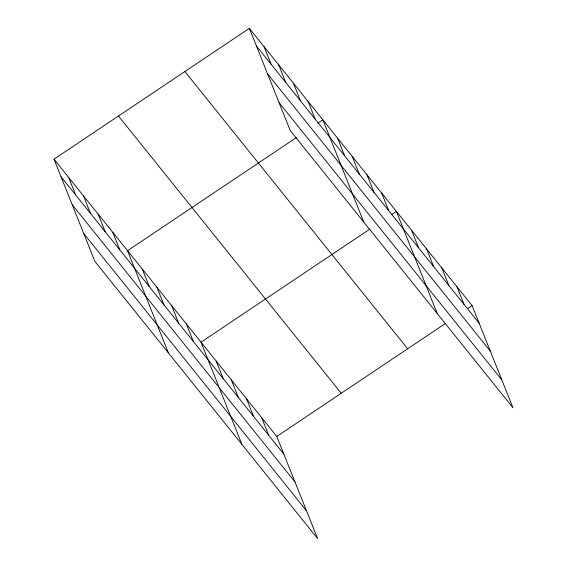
<?xml version="1.0" encoding="UTF-8"?>
<svg xmlns="http://www.w3.org/2000/svg" width="567" height="567" viewBox="0 0 567 567"><rect width="100%" height="100%" fill="white"/><g stroke="black" fill="none" stroke-linecap="round" stroke-linejoin="round"><path stroke-width="0.85" d="M54.014 159.185L276.774 436.455L317.648 538.65L94.887 261.38L54.014 159.185L249.352 28.35L472.113 305.62L512.986 407.815L290.226 130.545L249.352 28.35M296.364 137.597L127.525 250.685L168.399 352.88M317.846 123.209L322.864 119.85L363.738 222.044M369.875 229.096L201.037 342.185L241.911 444.379M391.358 214.709L396.376 211.349L437.249 313.544M276.774 436.455L445.612 323.374M467.818 308.498L472.113 305.62M256.397 45.962L479.158 323.233M267.56 73.873L490.32 351.143M279.063 102.634L501.823 379.904M184.892 71.527L407.652 348.797M118.475 116.008L341.235 393.278M61.059 176.798L283.819 454.068M72.222 204.708L294.982 481.978M83.725 233.469L306.485 510.739M456.967 286.767L464.012 304.38M441.813 267.915L448.858 285.527M426.668 249.055L433.712 266.674M411.522 230.202L418.566 247.814M381.669 193.049L388.714 210.662M366.969 174.749L374.014 192.362M352.263 156.449L359.308 174.062M337.563 138.15L344.608 155.762M308.157 101.55L315.202 119.162M293.458 83.25L300.503 100.862M278.751 64.95L285.796 82.562M264.052 46.65L271.097 64.262M261.628 417.603L268.673 435.215M246.482 398.743L253.52 416.355M231.329 379.89L238.374 397.502M216.183 361.037L223.228 378.65M186.33 323.885L193.375 341.497M171.631 305.585L178.676 323.197M156.931 287.285L163.976 304.897M142.225 268.985L149.27 286.597M112.819 232.385L119.864 249.997M98.119 214.085L105.164 231.697M83.42 195.785L90.465 213.398M68.713 177.485L75.758 195.098"/></g></svg>
